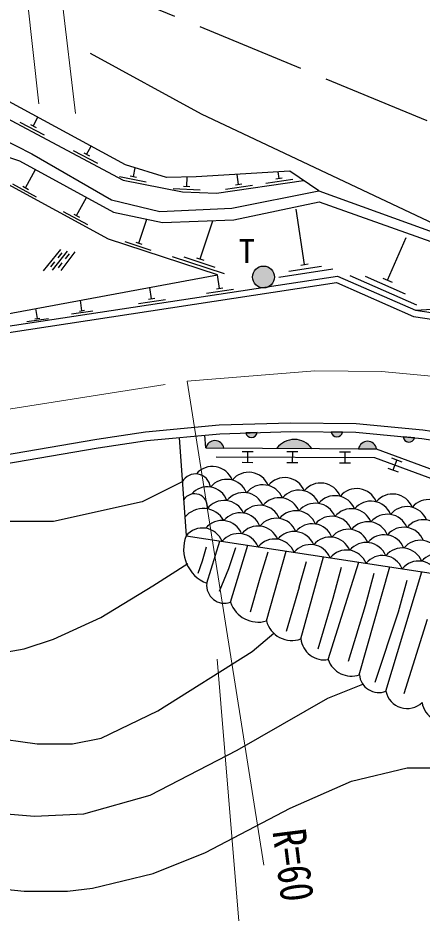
# Model space of a CAD drawing. Units: millimetres at full size, sheet at 1:1000; details may follow other scales. Extents: x 40000 to 680000, y 20000 to 380000.
# Drawn here: x 319802 to 341995, y 290590 to 339765 of the extents above; entities that cross this region are included whole.
import ezdxf
from ezdxf.enums import TextEntityAlignment as Align

# ---------------------------------------------------------------- set-up
doc = ezdxf.new("R2010")
doc.units = ezdxf.units.MM
doc.header["$LTSCALE"] = 1000
doc.linetypes.add('CHAIN', pattern=[18.5, 12, -1.5, 3.5, -1.5])
doc.linetypes.add('DASHED', pattern=[7.5, 6, -1.5])
for name, color, linetype, lineweight in [('M-BGD', 7, 'Continuous', 25), ('M-BMK', 2, 'CHAIN', 13), ('M-BMK-ROW', 30, 'DASHED', 25), ('M-STR-HTXT', 7, 'Continuous', 13)]:
    doc.layers.add(name, color=color, linetype=linetype, lineweight=lineweight)
doc.styles.add('ＭＳ ゴシック', font='')
doc.styles.get('ＭＳ ゴシック').set_extended_font_data('MS Gothic')

msp = doc.modelspace()

# ---------------------------------------------------------------- hatches: boundary and pattern name
at = {"layer": 'M-BGD'}
for points in [[(332688, 325532, -0.41421), (333288, 326132, -0.41421), (333888, 325532, -1)], [(332312, 316968), (332938, 316987, -0.84072)], [(337003, 317017), (337629, 317009, -0.84072)], [(340961, 316756), (341585, 316698, -0.84072)], [(330123, 316141, -0.82183), (331114, 316137)], [(335946, 316114), (334027, 316123, -0.51219)], [(338504, 316102, -0.82183), (339495, 316098)]]:
    msp.add_hatch(color=256, dxfattribs=at).paths.add_polyline_path(points)

# ---------------------------------------------------------------- linework, layer by layer
for p, q in [((319911, 334039), (321236, 333336)), ((320489, 333902), (320798, 333738)), ((320644, 333820), (320895, 334311)), ((322840, 332485), (324165, 331781)), ((323573, 332266), (323817, 332727)), ((323418, 332348), (323727, 332183)), ((326140, 331054), (326235, 331538)), ((320226, 330431), (320773, 331431)), ((325376, 331051), (326848, 330763)), ((325969, 331088), (326312, 331021)), ((329074, 330509), (329095, 331027)), ((331922, 330622), (331841, 331170)), ((333969, 330923), (334315, 330974)), ((334142, 330948), (334090, 331301)), ((319496, 330658), (320813, 329941)), ((320072, 330515), (320380, 330347)), ((328899, 330517), (329248, 330502)), ((331201, 330365), (332685, 330583)), ((331749, 330597), (332095, 330648)), ((333422, 330691), (334906, 330909)), ((328318, 330391), (329817, 330328)), ((323026, 328908), (323562, 329906)), ((322296, 329134), (323614, 328418)), ((322873, 328991), (323180, 328824)), ((335540, 326222), (335078, 329253)), ((326435, 327384), (326877, 328704)), ((329815, 326527), (330510, 328623)), ((340095, 325364), (341123, 327700)), ((321211, 325872), (322159, 327046)), ((325675, 327475), (327100, 327008)), ((326268, 327439), (326601, 327329)), ((321695, 325902), (322524, 326957)), ((322013, 326594), (322230, 326863)), ((322178, 325892), (322948, 326908)), ((322421, 326527), (322639, 326796)), ((328277, 326653), (331128, 325717)), ((328904, 326636), (330614, 326075)), ((329615, 326592), (330014, 326461)), ((321608, 326092), (321825, 326362)), ((322024, 326034), (322241, 326304)), ((334687, 325849), (336466, 326120)), ((335333, 326190), (335748, 326253)), ((330877, 324904), (330764, 325646)), ((334130, 325521), (337095, 325973)), ((338023, 325620), (341685, 324009)), ((338876, 325572), (341073, 324606)), ((339839, 325476), (340352, 325251)), ((327141, 324335), (327046, 324959)), ((330158, 324643), (331641, 324869)), ((330704, 324878), (331050, 324930)), ((323317, 323681), (323234, 324256)), ((326422, 324074), (327905, 324299)), ((326968, 324308), (327314, 324361)), ((320872, 323258), (320792, 323804)), ((322738, 323501), (323924, 323682)), ((323179, 323659), (323456, 323702)), ((320292, 323079), (321478, 323260)), ((320733, 323237), (321010, 323279)), ((330123, 316141), (330057, 316846)), ((332938, 316987), (332312, 316968)), ((337629, 317009), (337003, 317017)), ((341585, 316698), (340961, 316756)), ((330123, 316141), (331114, 316137)), ((332111, 315952), (332711, 315949)), ((332411, 315951), (332408, 315351)), ((334027, 316123), (335946, 316114)), ((334573, 315941), (335173, 315938)), ((334873, 315939), (334870, 315339)), ((337457, 315927), (338057, 315924)), ((337757, 315926), (337755, 315326)), ((338504, 316102), (339495, 316098)), ((332108, 315352), (332708, 315349)), ((334570, 315341), (335170, 315338)), ((337455, 315327), (338055, 315324)), ((340320, 315591), (340883, 315384)), ((340602, 315487), (340394, 314925)), ((340112, 315029), (340675, 314821)), ((330172, 308705), (330897, 311030)), ((331475, 307665), (332434, 310796)), ((333446, 306638), (334528, 310476)), ((329699, 309270), (329932, 309945)), ((335332, 305652), (336583, 310162)), ((336844, 304512), (338530, 309865)), ((330866, 308281), (331377, 309513)), ((338549, 303687), (340224, 309607)), ((340010, 302775), (341973, 309340)), ((332579, 307147), (333113, 309007)), ((335242, 308490), (334524, 306059)), ((336295, 305115), (337104, 307890)), ((337961, 304424), (338887, 307496)), ((339423, 303273), (340700, 307137)), ((341005, 302649), (342292, 306730))]:
    msp.add_line(p, q, dxfattribs=at)
at = {"layer": 'M-BGD', "linetype": 'DASHED'}
for p, q in [((329932, 309945), (330149, 310716)), ((331377, 309513), (331771, 310668)), ((333113, 309007), (333551, 310439)), ((335242, 308490), (335639, 309901)), ((337104, 307890), (337569, 309593)), ((338887, 307496), (339361, 309268)), ((340700, 307137), (341173, 308880))]:
    msp.add_line(p, q, dxfattribs=at)
at = {"layer": 'M-BGD'}
for points in [[(311259, 338601), (315261, 336336), (325587, 330857), (328846, 330219), (330709, 330141), (335480, 330842)], [(336326, 330271), (334742, 331339), (329596, 331038), (327962, 331000), (325707, 331703), (316083, 336919), (311259, 338601)], [(346903, 326432), (329882, 334483), (323796, 337813)], [(312805, 336252), (320569, 332298), (324947, 329770), (327587, 329123), (331548, 329310), (336326, 330271), (346903, 326432), (349295, 326432), (362214, 321422), (371423, 317887), (385206, 312722), (386334, 311101), (397595, 311929), (400913, 311402), (407408, 312431), (416361, 312431)], [(319229, 332133), (319882, 331918), (325042, 329097), (327733, 328521), (331654, 328665), (336337, 329670), (347222, 325806), (349107, 325921), (366415, 319204), (384684, 312278), (386251, 310148), (396674, 310784), (400235, 310491), (405046, 311400), (414406, 311659), (416361, 312431)], [(299966, 318125), (304065, 319243), (315660, 322857), (330765, 325646), (324784, 327610), (319068, 330720)], [(299966, 318125), (306037, 319256), (315727, 322292), (337352, 325587), (341627, 323706), (349510, 322539), (354938, 321457), (358864, 320232), (362322, 318899), (366742, 316816), (372896, 313435), (385896, 306439), (402415, 298088), (410855, 293970), (422219, 288939), (428897, 286308)], [(300030, 317781), (306122, 318916), (315806, 321950), (337304, 325226), (341530, 323367), (349450, 322194), (354852, 321118), (358749, 319902), (362184, 318577), (366583, 316504), (372729, 313127), (385735, 306129), (402260, 297775), (410707, 293652), (422084, 288616), (428769, 285982)], [(341627, 323706), (348051, 324091), (360535, 321486)], [(312468, 314627), (324137, 316625), (326816, 317022), (330858, 317403), (334778, 317525), (338383, 317480), (342039, 317138), (346492, 316478), (350847, 315593), (354402, 314775), (358319, 313518), (361938, 311870), (367853, 308676), (386957, 298435), (401458, 290600), (413391, 284223), (416656, 282796), (417532, 282358)], [(312552, 314155), (324212, 316151), (326873, 316545), (330888, 316924), (334782, 317044), (338358, 317000), (341981, 316661), (346409, 316005), (350745, 315123), (354275, 314312), (358145, 313070), (361724, 311440), (367625, 308254), (386730, 298012), (401230, 290177), (413181, 283791), (416452, 282361), (416889, 282143)], [(328659, 316714), (329037, 311314), (353902, 307518), (370205, 300018), (393388, 289489), (394305, 291510)], [(330123, 316141), (339468, 316098), (356102, 309956), (395982, 291249), (403299, 287963), (412962, 282719), (417854, 281616)], [(330691, 315658), (339381, 315618), (355917, 309512), (394304, 291506)], [(328829, 314281), (326627, 313188), (321764, 312108), (319195, 312108), (314905, 312195), (312181, 312850), (308399, 313392)], [(297689, 307633), (298922, 308136), (300307, 308639), (302859, 309214), (305646, 309592), (307698, 309667), (309024, 309393), (310393, 308607), (311978, 307059), (313825, 305698), (315583, 305036), (318256, 304775), (320148, 305108), (321751, 305639), (324349, 306834), (327213, 308573), (329132, 309799)], [(318227, 300261), (320856, 299893), (322805, 299893), (324378, 300202), (327489, 301694), (332660, 304963), (333846, 305970)], [(317406, 296193), (320720, 295915), (323415, 296046), (327059, 297064), (331846, 299542), (336813, 302394), (338738, 303171)], [(315539, 292266), (320139, 291792), (322517, 291792), (323895, 291953), (327220, 292773), (330095, 293927), (334747, 296355), (338118, 297835), (341168, 298579), (343731, 298579), (346254, 298227), (349438, 297908)]]:
    msp.add_lwpolyline(points, dxfattribs=at)
msp.add_circle((333288, 325532), 600, dxfattribs=at)
for centre, radius, start, end in [((332623, 317032), 318, 191.6614, 351.8791), ((337317, 317067), 318, 189.1782, 349.3959), ((341278, 316782), 318, 184.5465, 344.7642), ((330618, 316041), 505, 10.9064, 168.5646), ((334983, 315428), 1182, 35.493, 143.9781), ((334983, 315428), 1182, 35.493, 143.9781), ((338999, 316002), 505, 10.9064, 168.5646), ((330488, 313968), 1156, 20.6929, 139.9512), ((332472, 313642), 1163, 21.9843, 140.8709), ((329556, 313886), 827, 7.4251, 151.4731), ((331271, 313254), 1161, 21.4944, 140.4798), ((334451, 313354), 1156, 21.9297, 141.2209), ((330202, 312859), 1147, 19.7501, 139.5316), ((333258, 312954), 1161, 22.3384, 141.3158), ((335232, 312662), 1160, 21.8053, 140.8349), ((336423, 313053), 1160, 21.8053, 140.8349), ((338400, 312751), 1160, 21.8053, 140.8349), ((329499, 312919), 705, 350.132, 148.3199), ((331120, 312095), 1163, 23.9223, 142.8043), ((332192, 312536), 1155, 22.6569, 142.0188), ((334157, 312248), 1160, 21.8053, 140.8349), ((337209, 312360), 1160, 21.8053, 140.8349), ((340377, 312449), 1160, 21.8053, 140.8349), ((342354, 312147), 1160, 21.8053, 140.8349), ((329976, 311520), 1296, 29.1971, 141.2202), ((333083, 311834), 1160, 21.8053, 140.8349), ((336134, 311946), 1160, 21.8053, 140.8349), ((338112, 311644), 1160, 21.8053, 140.8349), ((339186, 312058), 1160, 21.8053, 140.8349), ((341163, 311757), 1160, 21.8053, 140.8349), ((332008, 311419), 1160, 21.8053, 140.8349), ((333985, 311118), 1160, 21.8053, 140.8349), ((335060, 311532), 1160, 21.8053, 140.8349), ((337037, 311230), 1160, 21.8053, 140.8349), ((340089, 311342), 1160, 21.8053, 140.8349), ((331011, 310996), 1160, 21.8053, 140.8349), ((332988, 310694), 1160, 21.8053, 140.8349), ((335962, 310816), 1160, 21.8053, 140.8349), ((339014, 310928), 1160, 21.8053, 140.8349), ((340991, 310626), 1160, 21.8053, 140.8349), ((342066, 311041), 1160, 21.8053, 140.8349), ((330923, 310584), 2023, 158.8188, 248.2174), ((329936, 310582), 1160, 21.8053, 140.8349), ((331914, 310280), 1160, 21.8053, 140.8349), ((334965, 310392), 1160, 21.8053, 140.8349), ((337939, 310514), 1160, 21.8053, 140.8349), ((339916, 310212), 1160, 21.8053, 140.8349), ((333891, 309978), 1160, 21.8053, 140.8349), ((335868, 309676), 1160, 21.8053, 140.8349), ((336943, 310090), 1160, 21.8053, 140.8349), ((338920, 309789), 1160, 21.8053, 140.8349), ((341893, 309910), 1160, 21.8053, 140.8349), ((337845, 309374), 1160, 21.8053, 140.8349), ((340897, 309487), 1160, 21.8053, 140.8349), ((342874, 309185), 1160, 21.8053, 140.8349), ((339822, 309072), 1160, 21.8053, 140.8349), ((341799, 308771), 1160, 21.8053, 140.8349), ((331151, 308595), 985, 173.6005, 289.1852), ((332994, 308175), 1602, 198.5584, 286.3931), ((334848, 307024), 1454, 195.391, 289.4315), ((336644, 305819), 1322, 187.2509, 278.7174), ((338103, 304939), 1329, 198.7203, 289.6395), ((339627, 303788), 1082, 185.3506, 290.6884), ((341171, 303012), 1185, 191.5252, 314.0232), ((343234, 302338), 1252, 188.1568, 292.3044)]:
    msp.add_arc(centre, radius, start, end, dxfattribs=at)
at = {"layer": 'M-BMK'}
msp.add_lwpolyline([(202243, 298604), (218341, 300434), (223024, 301085), (231941, 302430), (262808, 307953), (316036, 317760), (329101, 319815), (336104, 320382), (339766, 320345), (344617, 319875), (350406, 318851), (353575, 318005), (358293, 316301), (361815, 314858), (376590, 306972), (404686, 291960), (411244, 288723), (418145, 285928), (422809, 284194), (426672, 282813), (433867, 280822)], dxfattribs=at)
at = {"layer": 'M-BMK-ROW'}
msp.add_lwpolyline([(322851, 342153), (381785, 317797), (426253, 326398)], dxfattribs=at)
at = {"layer": 'M-STR-HTXT'}
for p, q in [((319576, 347369), (320949, 335047)), ((321439, 347377), (322958, 334520)), ((329101, 319815), (333311, 293229)), ((330739, 304541), (332080, 288444))]:
    msp.add_line(p, q, dxfattribs=at)

# ---------------------------------------------------------------- texts
at = {"layer": 'M-BGD', "style": 'ＭＳ ゴシック'}
msp.add_text('T', height=1320, dxfattribs=at).set_placement((331919, 325897), align=Align.BOTTOM_LEFT)
at = {"layer": 'M-STR-HTXT', "style": 'ＭＳ ゴシック', "width": 0.8}
msp.add_text('R=60', height=1833, rotation=277.268, dxfattribs=at).set_placement((333483, 293044), align=Align.BOTTOM_CENTER)

doc.saveas('drawing.dxf')
